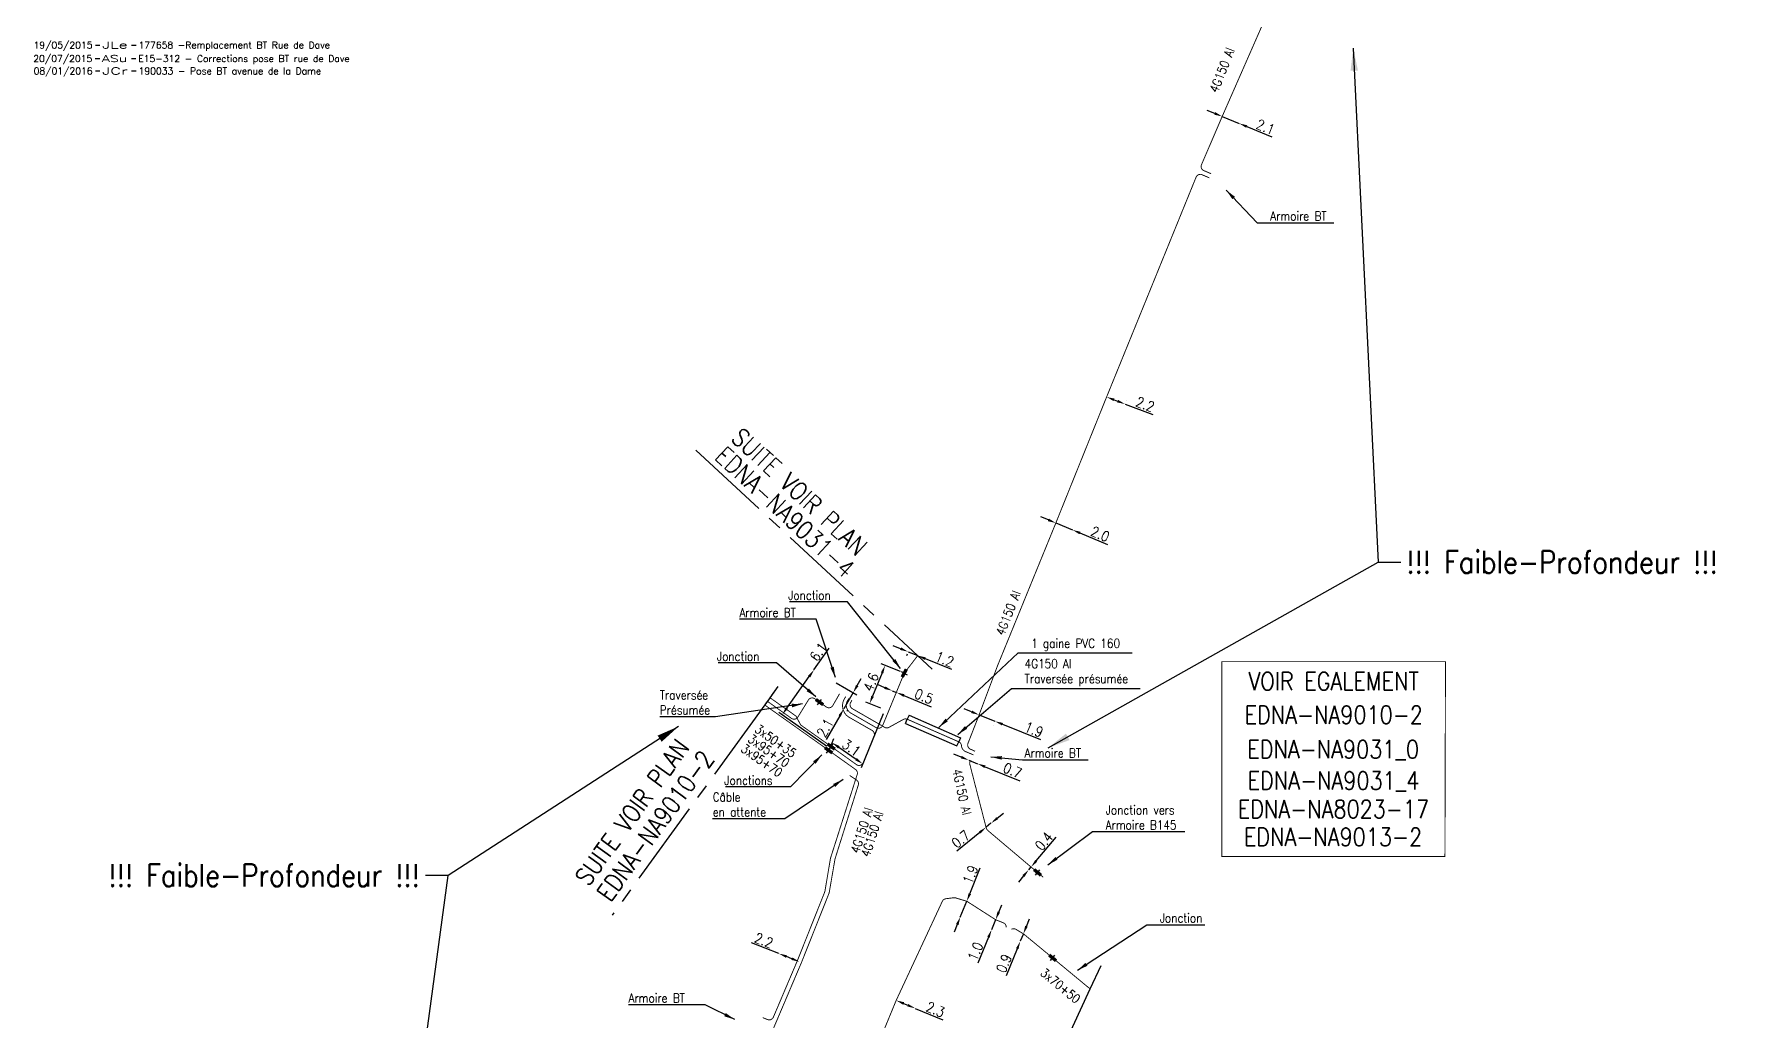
# Model space of a CAD drawing. Header units: millimetres. Extents: x 185001 to 186000, y 126997 to 128000.
# Drawn here: x 185510.9 to 185700.8, y 127130.6 to 127240.3 of the extents above; entities that cross this region are included whole.
import ezdxf
from ezdxf.enums import TextEntityAlignment as Align

# ---------------------------------------------------------------- set-up
doc = ezdxf.new("R2010")
doc.units = ezdxf.units.MM
doc.header["$PDMODE"] = 34
for name, pattern in [('B_ST_Al', [2000, 1000, 1000]), ('B_ST_Cu', [2000, 1000, 1000]), ('CENTER2', [28.575, 19.05, -3.175, 3.175, -3.175])]:
    doc.linetypes.add(name, pattern=pattern)
doc.layers.get('0').update_dxf_attribs({"linetype": 'CONTINUOUS'})
doc.layers.get('Defpoints').update_dxf_attribs({"linetype": 'CONTINUOUS'})
for name, color, linetype in [('B_110', 1, 'CONTINUOUS'), ('B_300', 7, 'CONTINUOUS'), ('B_400', 7, 'CONTINUOUS'), ('B_420', 7, 'CONTINUOUS'), ('B_930', 7, 'CONTINUOUS')]:
    doc.layers.add(name, color=color, linetype=linetype)
doc.layers.add('B_910', color=7, linetype='CONTINUOUS', plot=False)
doc.styles.get("Standard").update_dxf_attribs({"font": 'romans.shx', "width": 0.85})
doc.dimstyles.get("Standard").update_dxf_attribs({"dimtxt": 1.5, "dimasz": 1.2, "dimexe": 0.625, "dimexo": 0.625, "dimgap": 0.25, "dimtad": 1, "dimdec": 1, "dimzin": 0, "dimdsep": 46, "dimtxsty": 'Standard', "dimcen": -0.5, "dimadec": 0, "dimazin": 0, "dimtfac": 1, "dimtdec": 1, "dimtmove": 0, "dimatfit": 3, "dimfxl": 0, "dimtolj": 1, "dimtzin": 0, "dimarcsym": 0})

# ---------------------------------------------------------------- blocks, each defined once
blk = doc.blocks.new('*D466')
at = {"layer": 'B_110', "color": 0, "linetype": 'Continuous', "lineweight": -2, "transparency": 16777216}
for p, q in [((185607.23, 127171.98), (185606.39, 127172.31)), ((185607.95, 127171.36), (185607.89, 127171.2)), ((185608.06, 127171.64), (185609.13, 127171.21)), ((185609.96, 127170.87), (185612.87, 127169.69))]:
    blk.add_line(p, q, dxfattribs=at)
at = {"layer": 'B_110', "color": 0, "linetype": 'Continuous', "transparency": 16777216}
for points in [[(185607.28, 127172.12), (185607.17, 127171.84), (185608.06, 127171.64)], [(185610.02, 127171.01), (185609.9, 127170.73), (185609.13, 127171.21)]]:
    blk.add_solid(points, dxfattribs=at)
at = {"layer": 'Defpoints', "color": 0, "linetype": 'Continuous', "transparency": 16777216}
for p in [(185608.06, 127171.64), (185608.12, 127171.8), (185609.13, 127171.21)]:
    blk.add_point(p, dxfattribs=at)
at = {"layer": 'B_110', "color": 0, "linetype": 'Continuous', "transparency": 16777216, "insert": (185612.12, 127170.8), "char_height": 1.125, "attachment_point": 5, "rotation": 337.9428}
blk.add_mtext('\\A1;1.2', dxfattribs=at)
blk = doc.blocks.new('*D469')
at = {"layer": 'B_110', "color": 0, "linetype": 'Continuous', "lineweight": -2, "transparency": 16777216}
for p, q in [((185642.14, 127231.51), (185641.31, 127231.85)), ((185642.97, 127231.17), (185644.87, 127230.39)), ((185645.7, 127230.05), (185648.48, 127228.91))]:
    blk.add_line(p, q, dxfattribs=at)
at = {"layer": 'B_110', "color": 0, "linetype": 'Continuous', "transparency": 16777216}
for points in [[(185642.2, 127231.65), (185642.08, 127231.37), (185642.97, 127231.17)], [(185645.76, 127230.19), (185645.64, 127229.91), (185644.87, 127230.39)]]:
    blk.add_solid(points, dxfattribs=at)
at = {"layer": 'Defpoints', "color": 0, "linetype": 'Continuous', "transparency": 16777216}
for p in [(185642.97, 127231.17), (185644.87, 127230.39), (185644.87, 127230.39)]:
    blk.add_point(p, dxfattribs=at)
at = {"layer": 'B_110', "color": 0, "linetype": 'Continuous', "transparency": 16777216, "insert": (185647.79, 127230), "char_height": 1.125, "attachment_point": 5, "rotation": 337.6893}
blk.add_mtext('\\A1;2.1', dxfattribs=at)
blk = doc.blocks.new('*D470')
at = {"layer": 'B_110', "color": 0, "linetype": 'Continuous', "lineweight": -2, "transparency": 16777216}
for p, q in [((185630.96, 127199.65), (185631.33, 127199.51)), ((185632.17, 127199.19), (185635.26, 127198.03)), ((185632.34, 127199.63), (185632.34, 127199.63))]:
    blk.add_line(p, q, dxfattribs=at)
at = {"layer": 'B_110', "color": 0, "linetype": 'Continuous', "transparency": 16777216}
for points in [[(185631.01, 127199.79), (185630.91, 127199.51), (185630.12, 127199.97)], [(185631.39, 127199.65), (185631.28, 127199.37), (185632.17, 127199.19)]]:
    blk.add_solid(points, dxfattribs=at)
at = {"layer": 'Defpoints', "color": 0, "linetype": 'Continuous', "transparency": 16777216}
for p in [(185630.12, 127199.97), (185632.17, 127199.19), (185632.17, 127199.19)]:
    blk.add_point(p, dxfattribs=at)
at = {"layer": 'B_110', "color": 0, "linetype": 'Continuous', "transparency": 16777216, "insert": (185634.41, 127199.15), "char_height": 1.125, "attachment_point": 5, "rotation": 339.3134}
blk.add_mtext('\\A1;2.2', dxfattribs=at)
blk = doc.blocks.new('*D471')
at = {"layer": 'B_110', "color": 0, "linetype": 'Continuous', "lineweight": -2, "transparency": 16777216}
for p, q in [((185623.65, 127186.3), (185622.82, 127186.65)), ((185624.48, 127185.96), (185626.33, 127185.19)), ((185627.16, 127184.85), (185630.21, 127183.58))]:
    blk.add_line(p, q, dxfattribs=at)
at = {"layer": 'B_110', "color": 0, "linetype": 'Continuous', "transparency": 16777216}
for points in [[(185623.71, 127186.44), (185623.59, 127186.16), (185624.48, 127185.96)], [(185627.22, 127184.98), (185627.1, 127184.71), (185626.33, 127185.19)]]:
    blk.add_solid(points, dxfattribs=at)
at = {"layer": 'Defpoints', "color": 0, "linetype": 'Continuous', "transparency": 16777216}
for p in [(185624.48, 127185.96), (185626.33, 127185.19), (185626.33, 127185.19)]:
    blk.add_point(p, dxfattribs=at)
at = {"layer": 'B_110', "color": 0, "linetype": 'Continuous', "transparency": 16777216, "insert": (185629.4, 127184.73), "char_height": 1.125, "attachment_point": 5, "rotation": 337.4522}
blk.add_mtext('\\A1;2.0', dxfattribs=at)
blk = doc.blocks.new('*D472')
at = {"layer": 'B_110', "color": 0, "linetype": 'Continuous', "lineweight": -2, "transparency": 16777216}
for p, q in [((185615.12, 127164.96), (185614.28, 127165.29)), ((185615.95, 127164.62), (185617.71, 127163.91)), ((185615.78, 127164.19), (185615.78, 127164.19)), ((185617.54, 127163.48), (185617.54, 127163.48)), ((185618.55, 127163.58), (185622.78, 127161.87))]:
    blk.add_line(p, q, dxfattribs=at)
at = {"layer": 'B_110', "color": 0, "linetype": 'Continuous', "transparency": 16777216}
for points in [[(185615.17, 127165.1), (185615.06, 127164.82), (185615.95, 127164.62)], [(185618.6, 127163.72), (185618.49, 127163.44), (185617.71, 127163.91)]]:
    blk.add_solid(points, dxfattribs=at)
at = {"layer": 'Defpoints', "color": 0, "linetype": 'Continuous', "transparency": 16777216}
for p in [(185615.95, 127164.62), (185617.71, 127163.91), (185617.71, 127163.91)]:
    blk.add_point(p, dxfattribs=at)
at = {"layer": 'B_110', "color": 0, "linetype": 'Continuous', "transparency": 16777216, "insert": (185622.04, 127162.98), "char_height": 1.125, "attachment_point": 5, "rotation": 338.0802}
blk.add_mtext('\\A1;1.9', dxfattribs=at)
blk = doc.blocks.new('*D473')
at = {"layer": 'B_110', "color": 0, "linetype": 'Continuous', "lineweight": -2, "transparency": 16777216}
for p, q in [((185613.97, 127159.92), (185613.13, 127160.25)), ((185614.8, 127159.58), (185615.77, 127159.19)), ((185616.61, 127158.85), (185620.49, 127157.29))]:
    blk.add_line(p, q, dxfattribs=at)
at = {"layer": 'B_110', "color": 0, "linetype": 'Continuous', "transparency": 16777216}
for points in [[(185614.02, 127160.06), (185613.91, 127159.78), (185614.8, 127159.58)], [(185616.67, 127158.99), (185616.55, 127158.71), (185615.77, 127159.19)]]:
    blk.add_solid(points, dxfattribs=at)
at = {"layer": 'Defpoints', "color": 0, "linetype": 'Continuous', "transparency": 16777216}
for p in [(185614.8, 127159.58), (185615.77, 127159.19), (185615.77, 127159.19)]:
    blk.add_point(p, dxfattribs=at)
at = {"layer": 'B_110', "color": 0, "linetype": 'Continuous', "transparency": 16777216, "insert": (185619.67, 127158.43), "char_height": 1.125, "attachment_point": 5, "rotation": 338.0802}
blk.add_mtext('\\A1;0.7', dxfattribs=at)
blk = doc.blocks.new('*D474')
at = {"layer": 'B_110', "color": 0, "linetype": 'Continuous', "lineweight": -2, "transparency": 16777216}
for p, q in [((185617.96, 127153.13), (185618.66, 127153.7)), ((185616.03, 127151.55), (185613.47, 127149.46)), ((185617.27, 127152.56), (185616.72, 127152.12))]:
    blk.add_line(p, q, dxfattribs=at)
at = {"layer": 'B_110', "color": 0, "linetype": 'Continuous', "transparency": 16777216}
for points in [[(185617.87, 127153.24), (185618.06, 127153.01), (185617.27, 127152.56)], [(185615.93, 127151.66), (185616.12, 127151.43), (185616.72, 127152.12)]]:
    blk.add_solid(points, dxfattribs=at)
at = {"layer": 'Defpoints', "color": 0, "linetype": 'Continuous', "transparency": 16777216}
for p in [(185616.72, 127152.12), (185617.27, 127152.56), (185617.27, 127152.56)]:
    blk.add_point(p, dxfattribs=at)
at = {"layer": 'B_110', "color": 0, "linetype": 'Continuous', "transparency": 16777216, "insert": (185613.91, 127150.79), "char_height": 1.125, "attachment_point": 5, "rotation": 39.2248}
blk.add_mtext('\\A1;0.7', dxfattribs=at)
blk = doc.blocks.new('*D475')
at = {"layer": 'B_110', "color": 0, "linetype": 'Continuous', "lineweight": -2, "transparency": 16777216}
for p, q in [((185622.3, 127148.38), (185624.5, 127151)), ((185621.46, 127147.39), (185621.72, 127147.7)), ((185620.89, 127146.7), (185620.31, 127146.01))]:
    blk.add_line(p, q, dxfattribs=at)
at = {"layer": 'B_110', "color": 0, "linetype": 'Continuous', "transparency": 16777216}
for points in [[(185622.19, 127148.48), (185622.42, 127148.29), (185621.72, 127147.7)], [(185620.77, 127146.8), (185621, 127146.6), (185621.46, 127147.39)]]:
    blk.add_solid(points, dxfattribs=at)
at = {"layer": 'Defpoints', "color": 0, "linetype": 'Continuous', "transparency": 16777216}
for p in [(185621.72, 127147.7), (185621.46, 127147.39), (185621.46, 127147.39)]:
    blk.add_point(p, dxfattribs=at)
at = {"layer": 'B_110', "color": 0, "linetype": 'Continuous', "transparency": 16777216, "insert": (185623.15, 127150.56), "char_height": 1.125, "attachment_point": 5, "rotation": 49.9595}
blk.add_mtext('\\A1;0.4', dxfattribs=at)
blk = doc.blocks.new('*D476')
at = {"layer": 'B_110', "color": 0, "linetype": 'Continuous', "lineweight": -2, "transparency": 16777216}
for p, q in [((185614.92, 127144.73), (185616.08, 127147.59)), ((185613.86, 127142.13), (185614.58, 127143.89)), ((185613.52, 127141.3), (185613.18, 127140.47))]:
    blk.add_line(p, q, dxfattribs=at)
at = {"layer": 'B_110', "color": 0, "linetype": 'Continuous', "transparency": 16777216}
for points in [[(185614.78, 127144.78), (185615.05, 127144.67), (185614.58, 127143.89)], [(185613.38, 127141.36), (185613.66, 127141.24), (185613.86, 127142.13)]]:
    blk.add_solid(points, dxfattribs=at)
at = {"layer": 'Defpoints', "color": 0, "linetype": 'Continuous', "transparency": 16777216}
for p in [(185614.58, 127143.89), (185613.86, 127142.13), (185613.86, 127142.13)]:
    blk.add_point(p, dxfattribs=at)
at = {"layer": 'B_110', "color": 0, "linetype": 'Continuous', "transparency": 16777216, "insert": (185614.98, 127146.86), "char_height": 1.125, "attachment_point": 5, "rotation": 67.813}
blk.add_mtext('\\A1;1.9', dxfattribs=at)
blk = doc.blocks.new('*D477')
at = {"layer": 'B_110', "color": 0, "linetype": 'Continuous', "lineweight": -2, "transparency": 16777216}
for p, q in [((185607.2, 127169.43), (185605.07, 127170.3)), ((185605.17, 127169.29), (185604.11, 127166.69)), ((185605.01, 127165.36), (185603.34, 127166.03))]:
    blk.add_line(p, q, dxfattribs=at)
at = {"layer": 'B_110', "color": 0, "linetype": 'Continuous', "transparency": 16777216}
for points in [[(185605.03, 127169.34), (185605.3, 127169.23), (185605.5, 127170.12)], [(185603.97, 127166.75), (185604.25, 127166.64), (185603.78, 127165.86)]]:
    blk.add_solid(points, dxfattribs=at)
at = {"layer": 'Defpoints', "color": 0, "linetype": 'Continuous', "transparency": 16777216}
for p in [(185607.63, 127169.26), (185603.78, 127165.86), (185605.45, 127165.18)]:
    blk.add_point(p, dxfattribs=at)
at = {"layer": 'B_110', "color": 0, "linetype": 'Continuous', "transparency": 16777216, "insert": (185603.94, 127168.26), "char_height": 1.125, "attachment_point": 5, "rotation": 67.9365}
blk.add_mtext('\\A1;4.6', dxfattribs=at)
blk = doc.blocks.new('*D478')
at = {"layer": 'B_110', "color": 0, "linetype": 'Continuous', "lineweight": -2, "transparency": 16777216}
for p, q in [((185602.4, 127167.87), (185602.85, 127168.65)), ((185600.05, 127168.19), (185602.36, 127166.86)), ((185601.95, 127167.09), (185600.9, 127165.28)), ((185600.45, 127164.5), (185598.95, 127161.89)), ((185601.23, 127165.09), (185601.31, 127165.04))]:
    blk.add_line(p, q, dxfattribs=at)
at = {"layer": 'B_110', "color": 0, "linetype": 'Continuous', "transparency": 16777216}
for points in [[(185602.27, 127167.95), (185602.53, 127167.8), (185601.95, 127167.09)], [(185600.32, 127164.57), (185600.58, 127164.42), (185600.9, 127165.28)]]:
    blk.add_solid(points, dxfattribs=at)
at = {"layer": 'Defpoints', "color": 0, "linetype": 'Continuous', "transparency": 16777216}
for p in [(185599.65, 127168.42), (185601.95, 127167.09), (185600.82, 127165.32)]:
    blk.add_point(p, dxfattribs=at)
at = {"layer": 'B_110', "color": 0, "linetype": 'Continuous', "transparency": 16777216, "insert": (185598.83, 127163.18), "char_height": 1.125, "attachment_point": 5, "rotation": 60.0631}
blk.add_mtext('\\A1;2.1', dxfattribs=at)
blk = doc.blocks.new('*D479')
at = {"layer": 'B_110', "color": 0, "linetype": 'Continuous', "lineweight": -2, "transparency": 16777216}
for p, q in [((185605.47, 127167.64), (185604.64, 127167.98)), ((185606.3, 127167.3), (185606.77, 127167.11)), ((185607.6, 127166.77), (185610.63, 127165.53))]:
    blk.add_line(p, q, dxfattribs=at)
at = {"layer": 'B_110', "color": 0, "linetype": 'Continuous', "transparency": 16777216}
for points in [[(185605.53, 127167.78), (185605.41, 127167.5), (185606.3, 127167.3)], [(185607.66, 127166.91), (185607.54, 127166.63), (185606.77, 127167.11)]]:
    blk.add_solid(points, dxfattribs=at)
at = {"layer": 'Defpoints', "color": 0, "linetype": 'Continuous', "transparency": 16777216}
for p in [(185606.3, 127167.3), (185606.3, 127167.3), (185606.77, 127167.11)]:
    blk.add_point(p, dxfattribs=at)
at = {"layer": 'B_110', "color": 0, "linetype": 'Continuous', "transparency": 16777216, "insert": (185609.82, 127166.68), "char_height": 1.125, "attachment_point": 5, "rotation": 337.7939}
blk.add_mtext('\\A1;0.5', dxfattribs=at)
blk = doc.blocks.new('*D480')
at = {"layer": 'B_110', "color": 0, "linetype": 'Continuous', "lineweight": -2, "transparency": 16777216}
for p, q in [((185593.69, 127138.07), (185590.64, 127139.27)), ((185595.14, 127137.5), (185594.53, 127137.74))]:
    blk.add_line(p, q, dxfattribs=at)
at = {"layer": 'B_110', "color": 0, "linetype": 'Continuous', "transparency": 16777216}
for points in [[(185594.59, 127137.88), (185594.48, 127137.6), (185593.69, 127138.07)], [(185595.19, 127137.64), (185595.08, 127137.36), (185595.97, 127137.17)]]:
    blk.add_solid(points, dxfattribs=at)
at = {"layer": 'Defpoints', "color": 0, "linetype": 'Continuous', "transparency": 16777216}
for p in [(185593.69, 127138.07), (185593.69, 127138.07), (185595.97, 127137.17)]:
    blk.add_point(p, dxfattribs=at)
at = {"layer": 'B_110', "color": 0, "linetype": 'Continuous', "transparency": 16777216, "insert": (185592.02, 127139.53), "char_height": 1.125, "attachment_point": 5, "rotation": 338.5416}
blk.add_mtext('\\A1;2.2', dxfattribs=at)
blk = doc.blocks.new('*D481')
at = {"layer": 'B_110', "color": 0, "linetype": 'Continuous', "lineweight": -2, "transparency": 16777216}
for p, q in [((185607.56, 127132.52), (185608.02, 127132.32)), ((185608.86, 127131.98), (185611.9, 127130.7))]:
    blk.add_line(p, q, dxfattribs=at)
at = {"layer": 'B_110', "color": 0, "linetype": 'Continuous', "transparency": 16777216}
for points in [[(185607.62, 127132.66), (185607.51, 127132.38), (185606.73, 127132.86)], [(185608.08, 127132.46), (185607.97, 127132.19), (185608.86, 127131.98)]]:
    blk.add_solid(points, dxfattribs=at)
at = {"layer": 'Defpoints', "color": 0, "linetype": 'Continuous', "transparency": 16777216}
for p in [(185606.73, 127132.86), (185608.86, 127131.98), (185608.86, 127131.98)]:
    blk.add_point(p, dxfattribs=at)
at = {"layer": 'B_110', "color": 0, "linetype": 'Continuous', "transparency": 16777216, "insert": (185611.1, 127131.85), "char_height": 1.125, "attachment_point": 5, "rotation": 337.3111}
blk.add_mtext('\\A1;2.3', dxfattribs=at)
blk = doc.blocks.new('GIS_MODF')
at = {"color": 0, "linetype": 'Continuous', "flags": 128}
for points in [[(-2.26, -0.01), (-1.76, -0.01)], [(1.76, -0.01), (2.26, -0.01)]]:
    blk.add_lwpolyline(points, dxfattribs=at)
at = {"color": 0, "linetype": 'Continuous'}
blk.add_attdef('DATE', text='', height=0.75, dxfattribs=at).set_placement((-2.58, -0.39), align=Align.RIGHT)
at = {"color": 0, "linetype": 'Continuous', "width": 3.590909}
blk.add_attdef('USER', text='', height=0.75, dxfattribs=at).set_placement((-1.52, -0.39), (1.31, -0.39), align=Align.FIT)
at = {"color": 0, "linetype": 'Continuous'}
blk.add_attdef('DESC', (2.53, -0.39), '', height=0.75, dxfattribs=at)
blk = doc.blocks.new('B_300_04')
at = {"color": 0, "linetype": 'Continuous'}
blk.add_line((0, 0.375), (0, -0.375), dxfattribs=at)
blk.add_solid([(-0.5, 0.1875), (-0.5, -0.1875), (0.5, 0.1875), (0.5, -0.1875)], dxfattribs=at)
at = {"color": 0, "linetype": 'Continuous', "width": 0.75, "flags": 3}
for tag, p in [('DEF_LEG', (0, -4.25)), ('DEF_COUP', (0, -6.75)), ('DEF_TYPE', (0, -9.25))]:
    blk.add_attdef(tag, text='', height=1.2, dxfattribs=at).set_placement(p, align=Align.MIDDLE)
blk = doc.blocks.new('*D504')
at = {"layer": 'B_110', "color": 0, "linetype": 'Continuous', "lineweight": -2, "transparency": 16777216}
for p, q in [((185621.21, 127141.1), (185621.55, 127141.93)), ((185620.87, 127140.27), (185620.53, 127139.44)), ((185620.19, 127138.6), (185618.96, 127135.61))]:
    blk.add_line(p, q, dxfattribs=at)
at = {"layer": 'B_110', "color": 0, "linetype": 'Continuous', "transparency": 16777216}
for points in [[(185621.07, 127141.16), (185621.35, 127141.05), (185620.87, 127140.27)], [(185620.05, 127138.66), (185620.32, 127138.55), (185620.53, 127139.44)]]:
    blk.add_solid(points, dxfattribs=at)
at = {"layer": 'Defpoints', "color": 0, "linetype": 'Continuous', "transparency": 16777216}
for p in [(185620.87, 127140.27), (185620.53, 127139.44), (185620.53, 127139.44)]:
    blk.add_point(p, dxfattribs=at)
at = {"layer": 'B_110', "color": 0, "linetype": 'Continuous', "transparency": 16777216, "insert": (185618.71, 127136.98), "char_height": 1.125, "attachment_point": 5, "rotation": 67.67}
blk.add_mtext('\\A1;0.9', dxfattribs=at)
blk = doc.blocks.new('*D505')
at = {"layer": 'B_110', "color": 0, "linetype": 'Continuous', "lineweight": -2, "transparency": 16777216}
for p, q in [((185617.79, 127141.84), (185617.34, 127140.73)), ((185618.13, 127142.67), (185618.47, 127143.51)), ((185617, 127139.89), (185615.81, 127136.99))]:
    blk.add_line(p, q, dxfattribs=at)
at = {"layer": 'B_110', "color": 0, "linetype": 'Continuous', "transparency": 16777216}
for points in [[(185617.99, 127142.73), (185618.27, 127142.62), (185617.79, 127141.84)], [(185616.86, 127139.95), (185617.13, 127139.84), (185617.34, 127140.73)]]:
    blk.add_solid(points, dxfattribs=at)
at = {"layer": 'Defpoints', "color": 0, "linetype": 'Continuous', "transparency": 16777216}
for p in [(185617.79, 127141.84), (185617.79, 127141.84), (185617.34, 127140.73)]:
    blk.add_point(p, dxfattribs=at)
at = {"layer": 'B_110', "color": 0, "linetype": 'Continuous', "transparency": 16777216, "insert": (185615.54, 127138.31), "char_height": 1.125, "attachment_point": 5, "rotation": 67.8131}
blk.add_mtext('\\A1;1.0', dxfattribs=at)
blk = doc.blocks.new('*D506')
at = {"layer": 'B_110', "color": 0, "linetype": 'Continuous', "lineweight": -2, "transparency": 16777216}
for p, q in [((185597.59, 127169.61), (185599.3, 127172.02)), ((185594.58, 127165.37), (185597.07, 127168.87)), ((185598.98, 127161.15), (185593.68, 127164.9))]:
    blk.add_line(p, q, dxfattribs=at)
at = {"layer": 'B_110', "color": 0, "linetype": 'Continuous', "transparency": 16777216}
for points in [[(185596.94, 127168.96), (185597.19, 127168.79), (185597.59, 127169.61)], [(185594.46, 127165.45), (185594.71, 127165.28), (185594.06, 127164.63)]]:
    blk.add_solid(points, dxfattribs=at)
at = {"layer": 'Defpoints', "color": 0, "linetype": 'Continuous', "transparency": 16777216}
for p in [(185597.59, 127169.61), (185597.59, 127169.61), (185599.36, 127160.88)]:
    blk.add_point(p, dxfattribs=at)
at = {"layer": 'B_110', "color": 0, "linetype": 'Continuous', "transparency": 16777216, "insert": (185598.09, 127171.62), "char_height": 1.125, "attachment_point": 5, "rotation": 54.7008}
blk.add_mtext('\\A1;6.1', dxfattribs=at)
blk = doc.blocks.new('*D581')
at = {"layer": 'B_110', "color": 0, "linetype": 'Continuous', "lineweight": -2, "transparency": 16777216}
for p, q in [((185605.27, 127164.73), (185602.83, 127158.72)), ((185599.54, 127161.33), (185599.8, 127161.98)), ((185600.36, 127161.02), (185602.27, 127159.68))]:
    blk.add_line(p, q, dxfattribs=at)
at = {"layer": 'B_110', "color": 0, "linetype": 'Continuous', "transparency": 16777216}
for points in [[(185600.45, 127161.14), (185600.27, 127160.89), (185599.62, 127161.53)], [(185602.36, 127159.81), (185602.19, 127159.56), (185603.01, 127159.17)]]:
    blk.add_solid(points, dxfattribs=at)
at = {"layer": 'Defpoints', "color": 0, "linetype": 'Continuous', "transparency": 16777216}
for p in [(185605.45, 127165.18), (185599.36, 127160.88), (185603.01, 127159.17)]:
    blk.add_point(p, dxfattribs=at)
at = {"layer": 'B_110', "color": 0, "linetype": 'Continuous', "transparency": 16777216, "insert": (185601.75, 127160.96), "char_height": 1.125, "attachment_point": 5, "rotation": 325.122}
blk.add_mtext('\\A1;3.1', dxfattribs=at)

msp = doc.modelspace()

# ---------------------------------------------------------------- linework, layer by layer
at = {"layer": 'B_110', "linetype": 'B_ST_Al', "const_width": 0.1, "flags": 128}
for points in [[(185664.33, 127271.03), (185663.63, 127271.41, 0.41927), (185662.95, 127271.2), (185661.31, 127267.77), (185648.59, 127243.98), (185642.97, 127231.17), (185640.67, 127225.81, 0.414214), (185640.93, 127225.15), (185641.74, 127224.8)], [(185641.54, 127224.34), (185640.73, 127224.69, 0.419786), (185640.07, 127224.42), (185630.12, 127199.97), (185624.48, 127185.96), (185617.98, 127170.04), (185615.95, 127164.62), (185614.71, 127161.45, 0.399536), (185614.97, 127160.81), (185615.5, 127160.57)], [(185600.44, 127166.97), (185599.69, 127165.66, -0.442906), (185598.96, 127165.5), (185598.21, 127166.04), (185597.68, 127166.41, 0.433827), (185596.97, 127166.27), (185595.8, 127164.37, -0.433267), (185595.09, 127164.23), (185592.41, 127166.13)], [(185601.12, 127166.65), (185600.97, 127166.39, 0.414246), (185601.52, 127164.34), (185604.05, 127162.89, -0.37457), (185604.27, 127162.26), (185603.07, 127159.31, -0.484628), (185602.31, 127159.09), (185599.51, 127161.09), (185596.21, 127163.43, -0.119551), (185596.05, 127163.61), (185595.66, 127164.37, 0.119559), (185595.51, 127164.54), (185592.7, 127166.53)], [(185591.9, 127130.95), (185592.43, 127130.73, 0.406412), (185593.08, 127131), (185595.74, 127137.26), (185598.78, 127144.9, 0.053217), (185598.81, 127145), (185599.43, 127148.67, -0.03506), (185599.45, 127148.74), (185602.39, 127157.96, 0.341314), (185602.22, 127158.54), (185599.22, 127160.68), (185592.12, 127165.72)], [(185615.07, 127159.56, 0.324463), (185614.91, 127159.15), (185616.72, 127152.12), (185616.72, 127152.12, 0.155168), (185616.93, 127151.75), (185621.72, 127147.7), (185623.08, 127146.56)], [(185581.73, 127046.51), (185574.6, 127049.58), (185574.17, 127049.76, -0.158274), (185573.94, 127049.96), (185573.4, 127050.84, 0.139956), (185572.8, 127051.4), (185572.65, 127051.48), (185572.49, 127051.56), (185563.7, 127056.01, -0.389005), (185563.45, 127056.64), (185563.87, 127057.78), (185569.84, 127072.47, -0.123383), (185569.98, 127072.67), (185570.63, 127073.21, 0.12735), (185570.78, 127073.41), (185571.34, 127074.87), (185574.49, 127082.36), (185575.96, 127085.81), (185578.53, 127092.33), (185579.94, 127095.87), (185581.3, 127099.32, 0.056038), (185581.32, 127099.43), (185581.64, 127101.5, -0.057042), (185581.67, 127101.61), (185588.25, 127118.22), (185592.58, 127128.53), (185593.16, 127129.91), (185596.2, 127137.07), (185599.24, 127144.71, 0.053016), (185599.3, 127144.92), (185599.93, 127148.59), (185602.52, 127156.81, 0.333834), (185602.32, 127157.38), (185601.57, 127157.88)], [(185618.96, 127141, 0.317534), (185618.65, 127141.49), (185617.83, 127141.82, -0.045083), (185617.75, 127141.86), (185614.63, 127143.86, 0.068835), (185614.51, 127143.91), (185613.35, 127144.26, 0.105865), (185613.14, 127144.28), (185612.25, 127144.17, 0.257231), (185611.86, 127143.88), (185606.73, 127132.86), (185598.49, 127112.87), (185591.88, 127096.72), (185586.55, 127083.57), (185585.24, 127080.37, 0.414211), (185585.51, 127079.72), (185586.38, 127079.37)], [(185619.55, 127140.77, -0.270053), (185620.06, 127140.76), (185620.84, 127140.29, -0.037097), (185620.9, 127140.25), (185624.12, 127137.59), (185628.29, 127134.14)]]:
    msp.add_lwpolyline(points, format="xyb", dxfattribs=at)
at = {"layer": 'B_110', "linetype": 'B_ST_Cu', "const_width": 0.1, "flags": 128}
msp.add_lwpolyline([(185601.47, 127166.45), (185601.32, 127166.19, 0.414214), (185601.69, 127164.82), (185604.52, 127163.19, 0.455411), (185605.23, 127163.44), (185607.63, 127169.26), (185609.13, 127171.21)], format="xyb", dxfattribs=at)
at = {"layer": 'B_110', "linetype": 'B_ST_Al', "ltscale": 0.5, "const_width": 0.1}
msp.add_lwpolyline([(185601.82, 127166.25), (185601.67, 127165.99, 0.414214), (185601.85, 127165.31), (185604.77, 127163.63), (185605.45, 127163.23, 0.210828), (185605.85, 127163.19), (185607.53, 127164.11, -0.232797), (185607.97, 127164.13), (185613.69, 127161.62, -0.303032), (185613.99, 127161.16), (185613.99, 127161.24, 0.309569), (185614.46, 127160.53), (185615.32, 127160.17)], format="xyb", dxfattribs=at)
at = {"layer": 'B_110', "linetype": 'B_ST_Al', "const_width": 0.1, "flags": 128}
msp.add_lwpolyline([(185625.62, 127136.35), (185625.62, 127136.35)], dxfattribs=at)
at = {"layer": 'B_400', "color": 7, "linetype": 'CONTINUOUS'}
for p, q in [((185608.17, 127164.59), (185607.97, 127164.13)), ((185608.17, 127164.59), (185613.89, 127162.08)), ((185607.77, 127163.67), (185607.97, 127164.13)), ((185607.77, 127163.67), (185613.49, 127161.17)), ((185613.49, 127161.17), (185613.69, 127161.62)), ((185613.89, 127162.08), (185613.69, 127161.62))]:
    msp.add_line(p, q, dxfattribs=at)
at = {"layer": 'B_930', "linetype": 'CENTER2', "ltscale": 0.5}
for points in [[(185584.47, 127194.06), (185609.1, 127171.23), (185609.1, 127171.23), (185610.74, 127169.71)], [(185593.56, 127167.76), (185592.7, 127166.53), (185592.41, 127166.13), (185592.12, 127165.72), (185575.16, 127142.33)], [(185593.56, 127167.76), (185592.85, 127166.74)], [(185592.56, 127166.33), (185592.41, 127166.13), (185592.26, 127165.93)]]:
    msp.add_lwpolyline(points, dxfattribs=at)
at = {"layer": 'B_930', "const_width": 0.1}
msp.add_lwpolyline([(185642.94, 127170.53), (185667.79, 127170.53), (185667.73, 127148.88), (185642.94, 127148.88)], close=True, dxfattribs=at)
at = {"layer": 'B_930', "linetype": 'CENTER2', "ltscale": 0.5, "flags": 128}
msp.add_lwpolyline([(185629.47, 127136.7), (185628.27, 127134.1), (185615.1, 127105.6)], dxfattribs=at)

# ---------------------------------------------------------------- block references
at = {"layer": 'B_300'}
for p, rotation in [((185607.63, 127169.26), 61.66464280254742), ((185598.21, 127166.04), 144.5077388113429), ((185599.22, 127160.68), 144.5077388113429), ((185599.51, 127161.09), 144.5077388113429), ((185622.45, 127147.09), 140.1129297938367), ((185624.12, 127137.59), 140.4717778482866)]:
    msp.add_blockref('B_300_04', p, dxfattribs=dict(at, rotation=rotation))
at = {"layer": 'B_910'}
ref = msp.add_blockref('GIS_MODF', (185519.98, 127239.11), dxfattribs=at)
ref.add_attrib('DATE', '19/05/2015', dxfattribs={"layer": '0', "color": 0, "linetype": 'Continuous', "height": 0.75}).set_placement((185517.4, 127238.73), align=Align.RIGHT)
ref.add_attrib('USER', 'JLe', dxfattribs={"layer": '0', "color": 0, "linetype": 'Continuous', "height": 0.75, "width": 1.645833}).set_placement((185518.47, 127238.73), (185521.29, 127238.73), align=Align.FIT)
ref.add_attrib('DESC', '177658 -Remplacement BT Rue de Dave', (185522.51, 127238.73), dxfattribs={"layer": '0', "color": 0, "linetype": 'Continuous', "height": 0.75})
ref = msp.add_blockref('GIS_MODF', (185519.96, 127237.61), dxfattribs=at)
ref.add_attrib('DATE', '20/07/2015', dxfattribs={"layer": '0', "color": 0, "linetype": 'Continuous', "height": 0.75}).set_placement((185517.37, 127237.23), align=Align.RIGHT)
ref.add_attrib('USER', 'ASu', dxfattribs={"layer": '0', "color": 0, "linetype": 'Continuous', "height": 0.75, "width": 1.490566}).set_placement((185518.44, 127237.23), (185521.26, 127237.23), align=Align.FIT)
ref.add_attrib('DESC', 'E15-312 - Corrections pose BT rue de Dave', (185522.48, 127237.23), dxfattribs={"layer": '0', "color": 0, "linetype": 'Continuous', "height": 0.75})
ref = msp.add_blockref('GIS_MODF', (185519.99, 127236.24), dxfattribs=at)
ref.add_attrib('DATE', '08/01/2016', dxfattribs={"layer": '0', "color": 0, "linetype": 'Continuous', "height": 0.75}).set_placement((185517.41, 127235.85), align=Align.RIGHT)
ref.add_attrib('USER', 'JCr', dxfattribs={"layer": '0', "color": 0, "linetype": 'Continuous', "height": 0.75, "width": 1.612245}).set_placement((185518.48, 127235.85), (185521.3, 127235.85), align=Align.FIT)
ref.add_attrib('DESC', '190033 - Pose BT avenue de la Dame', (185522.52, 127235.85), dxfattribs={"layer": '0', "color": 0, "linetype": 'Continuous', "height": 0.75})

# ---------------------------------------------------------------- texts
at = {"layer": 'B_110', "linetype": 'B_ST_Al', "width": 0.85}
for s, rotation, p in [('4G150 Al', 68.3894, (185642.95, 127236.33)), ('4G150 Al', 68.3894, (185619.19, 127175.96)), ('3x50+35', 324.8433, (185593.33, 127161.71)), ('3x95+70', 324.8433, (185591.79, 127159.54)), ('3x95+70', 324.8433, (185592.57, 127160.62)), ('4G150 Al', 72.4746, (185602.91, 127151.78)), ('4G150 Al', 72.4746, (185604.08, 127151.37)), ('3x70+50', 320.4718, (185624.99, 127134.49))]:
    msp.add_text(s, height=1, rotation=rotation, dxfattribs=at).set_placement(p, align=Align.MIDDLE)
msp.add_text('4G150 Al', height=1, rotation=282.7672, dxfattribs=at).set_placement((185612.97, 127158.47))
at = {"layer": 'B_110', "linetype": 'Continuous', "char_height": 1, "attachment_point": 4}
for s, insert in [('Armoire BT', (185648.31, 127220.1)), ('Armoire BT', (185589.31, 127176)), ('4G150 Al\\PTraversée présumée', (185621.01, 127169.31)), ('Traversée\\PPrésumée', (185580.45, 127165.99)), ('Armoire BT', (185621.01, 127160.38)), ('Câble \\Pen attente', (185586.34, 127154.65)), ('Armoire BT', (185576.98, 127133.12))]:
    msp.add_mtext(s, dxfattribs=dict(at, insert=insert))
at = {"layer": 'B_300', "linetype": 'Continuous', "char_height": 1, "attachment_point": 4}
for s, insert in [('Jonction', (185594.72, 127177.91)), ('Jonction', (185586.8, 127171.13)), ('Jonctions', (185587.63, 127157.33)), ('Jonction vers\\PArmoire B145', (185630.02, 127153.21)), ('Jonction', (185636.03, 127142.03))]:
    msp.add_mtext(s, dxfattribs=dict(at, insert=insert))
at = {"layer": 'B_400', "insert": (185621.74, 127172.41), "char_height": 1, "attachment_point": 4}
msp.add_mtext('1 gaine PVC 160 ', dxfattribs=at)
at = {"layer": 'B_420', "char_height": 2.5}
for insert, attachment_point in [((185663.45, 127181.61), 4), ((185553.79, 127146.77), 6)]:
    msp.add_mtext('!!! Faible-Profondeur !!!', dxfattribs=dict(at, insert=insert, attachment_point=attachment_point))
at = {"layer": 'B_930', "width": 0.85}
for s, rotation, p in [('SUITE VOIR PLAN', 317.1796, (185595.3, 127188.68)), ('EDNA-NA9031-4', 317.1796, (185593.71, 127186.43)), ('SUITE VOIR PLAN', 53.8857, (185578.2, 127153.21)), ('EDNA-NA9010-2', 53.8857, (185580.78, 127151.69))]:
    msp.add_text(s, height=2, rotation=rotation, dxfattribs=at).set_placement(p, align=Align.CENTER)
for s, p in [('VOIR EGALEMENT', (185655.37, 127167.36)), ('EDNA-NA9010-2', (185655.37, 127163.63)), ('EDNA-NA9031_0', (185655.31, 127159.79)), ('EDNA-NA9031_4', (185655.34, 127156.31)), ('EDNA-NA8023-17', (185655.34, 127153.14)), ('EDNA-NA9013-2', (185655.29, 127150.04))]:
    msp.add_text(s, height=2, dxfattribs=at).set_placement(p, align=Align.CENTER)

# ---------------------------------------------------------------- dimensions: what is measured, and where the dimension line sits
at = {"layer": 'B_110', "linetype": 'Continuous'}
for base, p1, p2, angle, override, picture, middle in [((185644.87, 127230.39), (185642.97, 127231.17), (185644.87, 127230.39), 157.6893, {"dimscale": 0.75, "dimtxt": 1.5}, '*D469', (185647.51, 127229.31)), ((185632.17, 127199.19), (185630.12, 127199.97), (185632.17, 127199.19), 159.3134, {"dimscale": 0.75, "dimtxt": 1.5, "dimlfac": 1, "dimlunit": 2}, '*D470', (185634.15, 127198.45)), ((185626.33, 127185.19), (185624.48, 127185.96), (185626.33, 127185.19), 157.4522, {"dimscale": 0.75, "dimtxt": 1.5, "dimlfac": 1, "dimlunit": 2}, '*D471', (185629.11, 127184.03)), ((185597.59, 127169.61), (185599.36, 127160.88), (185597.59, 127169.61), 234.7008, {"dimscale": 0.75}, '*D506', (185598.7, 127171.18)), ((185608.0612, 127171.6386), (185609.1271, 127171.2068), (185608.125, 127171.796), 337.9428, {"dimscale": 0.75}, '*D466', (185611.8343, 127170.1099)), ((185603.78, 127165.86), (185607.63, 127169.26), (185605.45, 127165.18), 67.9365, {"dimscale": 0.75}, '*D477', (185604.64, 127167.98)), ((185601.95, 127167.09), (185600.82, 127165.32), (185599.65, 127168.42), 240.0631, {"dimscale": 0.75}, '*D478', (185599.48, 127162.8)), ((185606.3, 127167.3), (185606.77, 127167.11), (185606.3, 127167.3), 337.7939, {"dimscale": 0.75}, '*D479', (185609.53, 127165.98)), ((185617.71, 127163.91), (185615.95, 127164.62), (185617.71, 127163.91), 158.0802, {"dimscale": 0.75}, '*D472', (185621.76, 127162.28)), ((185617.27, 127152.56), (185616.72, 127152.12), (185617.27, 127152.56), 219.2248, {"dimscale": 0.75, "dimtxt": 1.5}, '*D474', (185614.39, 127150.21)), ((185621.46, 127147.39), (185621.72, 127147.7), (185621.46, 127147.39), 49.9595, {"dimscale": 0.75}, '*D475', (185623.72, 127150.08)), ((185613.86, 127142.13), (185614.58, 127143.89), (185613.86, 127142.13), 67.813, {"dimscale": 0.75}, '*D476', (185615.67, 127146.58)), ((185620.53, 127139.44), (185620.87, 127140.27), (185620.53, 127139.44), 67.67, {"dimscale": 0.75, "dimtxt": 1.5}, '*D504', (185619.4, 127136.69)), ((185608.86, 127131.98), (185606.73, 127132.86), (185608.86, 127131.98), 157.3111, {"dimscale": 0.75, "dimtxt": 1.5, "dimlfac": 1, "dimlunit": 2}, '*D481', (185610.81, 127131.16))]:
    dim = msp.add_linear_dim(base=base, p1=p1, p2=p2, angle=angle, dimstyle='Standard', override=override, dxfattribs=at)
    dim.commit()
    dim.dimension.update_dxf_attribs({"geometry": picture, "text_midpoint": middle, "dimtype": 160})
for base, p1, p2, angle, text, override, picture, middle in [((185603.01, 127159.17), (185599.36, 127160.88), (185605.45, 127165.18), 145.122, '3.1', {"dimscale": 0.75, "dimatfit": 0}, '*D581', (185601.32, 127160.35)), ((185615.77, 127159.19), (185614.8, 127159.58), (185615.77, 127159.19), 158.0802, '0.7', {"dimscale": 0.75}, '*D473', (185619.39, 127157.74)), ((185617.79, 127141.84), (185617.34, 127140.73), (185617.79, 127141.84), 247.8131, '1.0', {"dimscale": 0.75, "dimtxt": 1.5}, '*D505', (185616.23, 127138.02)), ((185593.69, 127138.07), (185595.97, 127137.17), (185593.69, 127138.07), 338.5416, '2.2', {"dimscale": 0.75}, '*D480', (185591.75, 127138.83))]:
    dim = msp.add_linear_dim(base=base, p1=p1, p2=p2, angle=angle, text=text, dimstyle='Standard', override=override, dxfattribs=at)
    dim.commit()
    dim.dimension.update_dxf_attribs({"geometry": picture, "text_midpoint": middle, "dimtype": 160})

# ---------------------------------------------------------------- leaders
at = {"layer": 'B_110', "linetype": 'Continuous', "annotation_type": 0, "has_hookline": 1}
for points, hookline_direction, text_width in [([(185643.42, 127222.97), (185646.86, 127219.35), (185648.06, 127219.35)], 0, 7.08), ([(185599.98, 127168.77), (185597.84, 127175.25), (185596.64, 127175.25)], 1, 7.08), ([(185613.59, 127162.44), (185619.56, 127167.56), (185620.76, 127167.56)], 0, 12.83), ([(185596.32, 127165.83), (185586.65, 127164.4)], 1, 5.95), ([(185617.27, 127159.94), (185620.76, 127159.63)], 0, 7.08), ([(185600.83, 127157.44), (185594.34, 127153.07), (185593.14, 127153.07)], 1, 6.56), ([(185588.78, 127130.74), (185585.51, 127132.37), (185584.31, 127132.37)], 1, 7.08)]:
    msp.add_leader(points, dimstyle='Standard', dxfattribs=dict(at, hookline_direction=hookline_direction, text_width=text_width))
at = {"layer": 'B_300', "linetype": 'Continuous', "annotation_type": 0, "has_hookline": 1}
for points, hookline_direction, text_width in [([(185607.22, 127169.78), (185601.33, 127177.2), (185600.13, 127177.2)], 1, 5.02), ([(185597.81, 127166.62), (185593.41, 127170.42), (185592.21, 127170.42)], 1, 5.02), ([(185598.48, 127160.17), (185594.97, 127156.61), (185593.77, 127156.61)], 1, 5.75), ([(185623.59, 127147.95), (185628.57, 127151.63), (185629.77, 127151.63)], 0, 8.78), ([(185626.88, 127136.21), (185634.58, 127141.28), (185635.78, 127141.28)], 0, 5.02)]:
    msp.add_leader(points, dimstyle='Standard', dxfattribs=dict(at, hookline_direction=hookline_direction, text_width=text_width))
at = {"layer": 'B_400', "annotation_type": 0, "has_hookline": 1, "hookline_direction": 0, "text_width": 11.21}
msp.add_leader([(185611.47, 127163.23), (185620.29, 127171.5), (185621.49, 127171.5)], dimstyle='Standard', dxfattribs=at)
at = {"layer": 'B_420', "annotation_type": 0, "has_hookline": 1, "text_width": 38.65}
for points, hookline_direction in [([(185657.53, 127238.76), (185660.32, 127181.61), (185662.82, 127181.61)], 0), ([(185582.54, 127163.33), (185556.92, 127146.77), (185554.42, 127146.77)], 1)]:
    msp.add_leader(points, dimstyle='Standard', override={"dimasz": 2.5, "dimgap": -0.63, "dimtad": 0}, dxfattribs=dict(at, hookline_direction=hookline_direction))
at = {"layer": 'B_420'}
for points in [[(185623.63, 127160.95), (185660.32, 127181.61)], [(185543.04, 127043.25), (185556.92, 127146.77)]]:
    msp.add_leader(points, dimstyle='Standard', override={"dimasz": 2.5, "dimgap": -0.63, "dimtad": 0}, dxfattribs=at)

doc.saveas('drawing.dxf')
